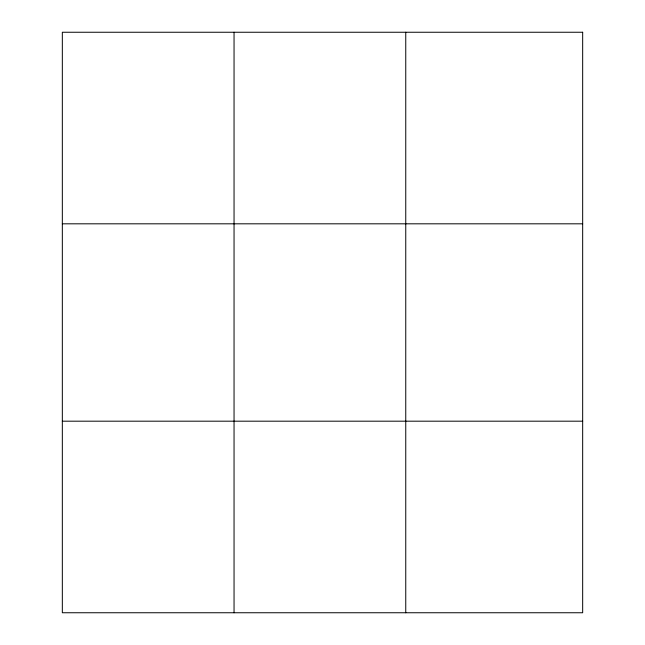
<?xml version="1.0" encoding="UTF-8"?>
<svg xmlns="http://www.w3.org/2000/svg" width="645" height="645" viewBox="0 0 645 645"><rect width="100%" height="100%" fill="white"/><g stroke="black" fill="none" stroke-linecap="round" stroke-linejoin="round"><path stroke-width="0.97" d="M234.046 32.25L234.046 612.75M405.753 32.25L405.753 612.75M62.331 223.815L582.669 223.815M62.331 421.185L582.669 421.185M582.669 32.25L582.669 612.75L62.331 612.75L62.331 32.25L582.669 32.25"/></g></svg>
